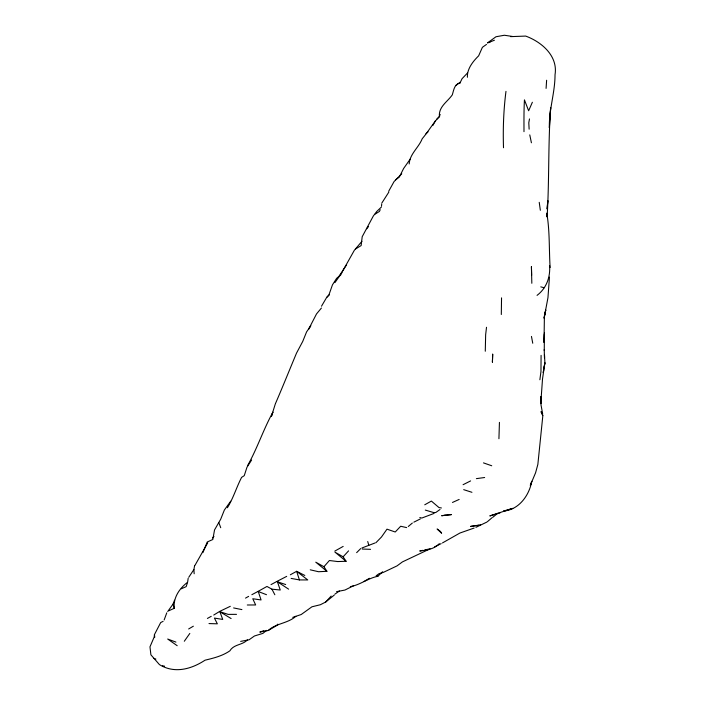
<?xml version="1.0" encoding="UTF-8"?>
<svg xmlns="http://www.w3.org/2000/svg" width="705" height="705" viewBox="0 0 705 705"><rect width="100%" height="100%" fill="white"/><g stroke="black" fill="none" stroke-linecap="round" stroke-linejoin="round"><path stroke-width="1.06" d="M485.278 351.231L485.648 334.725L486.512 327.279M544.454 357.743L544.234 349.565M501.308 314.509L501.546 297.854M498.928 438.73L499.431 422.383M467.389 77.286C466.966 68.905 472.958 61.388 478.633 55.845L482.396 47.323L486.485 44.424M167.552 611.314L174.232 608.309C173.095 597.849 179.467 588.296 187.6 582.277L188.173 578.312M544.322 334.355L544.022 342.471L544.401 315.893L545.776 309.944L544.093 318.219L547.952 297.713L549.459 277.083M544.401 332.822L544.26 350.526M549.583 265.485C550.49 277.1 546.516 288.178 537.051 295.377M546.084 88.398L546.622 80.247M542.735 415.545L541.052 411.658L542.868 415.342L537.853 464.419L535.588 472.764L530.301 485.357L531.764 481.286C529.27 495.386 518.871 509.9 503.573 511.046L512.755 508.375L489.816 515.919L500.109 512.826M381.52 206.019L381.722 204.045M163.102 621.352L160.687 622.568L154.457 634.571L154.175 637.029L149.971 646.837L150.896 654.804L159.409 664.586C174.373 673.901 191.258 669.248 205.049 660.188C213.677 658.126 222.419 655.958 229.856 650.847C233.849 644.07 242.476 645.26 247.429 639.893M539.871 379.757L540.964 371.553L541.087 355.373M505.97 91.377C503.573 110.033 502.885 128.962 503.511 147.75M543.229 372.478L543.599 370.31M543.96 368.142L544.886 362.723L544.471 354.694L544.56 357.514M194.166 573.773L193.901 569.561L194.58 565.798M529.499 118.925L528.794 122.732L529.129 129.182M381.423 207.006L376.699 211.526L373.306 216.03L362.203 236.704L361.136 245.587L355.584 248.971M409.182 163.948C409.825 153.84 418.638 147.75 422.224 138.726C428.358 131.491 432.923 123.366 439.365 116.413C438.633 106.578 447.419 101.881 452.31 94.849C453.764 90.152 454.355 83.772 460.374 82.961M543.264 372.522L544.886 362.723L542.498 379.167L540.77 403.613L540.999 396.536L541.035 405.058L542.656 413.835M275.364 403.789L271.478 416.214L272.941 412.152C263.397 429.345 257.369 448.195 247.772 465.274M187.31 583.141L186.182 586.622L181.273 588.807M164.159 619.942L166.777 612.839M168.751 610.045L173.104 604.018L174.532 600.202M321.506 306.199L326.609 297.519L328.918 294.91L332.452 284.864L336.629 278.325L340.92 274.765M202.899 552.641L207.217 542.004L212.813 539.51L214.54 529.922L220.7 519.206L224.366 510.023L230.711 501.202M439.365 116.413L440.167 114.439M532.372 102.26L528.635 110.773L524.449 99.898C523.841 110.332 523.974 121.049 523.991 131.668M380.233 209.658L379.449 211.421L375.21 214.064M275.62 403.225C282.784 386.64 289.552 369.773 296.514 353.126L302.736 341.431L306.587 331.888L310.852 325.719M194.853 565.56L207.737 542.832M432.914 125.419L435.382 120.775M342.286 271.742L354.351 250.275L361.938 241.313M227.38 507.741C233.364 498.171 236.431 487.366 241.612 477.364L244.247 475.672L246.97 467.274L251.606 460.012M388.684 191.258L394.06 181.582L401.753 173.774M381.819 203.066L388.852 192.077M346.622 264.78L339.202 275.999M309.768 327.411L308.684 329.103L316.51 313.937L321.427 308.032M188.755 577.28L193.901 569.561M410.407 158.837L403.621 168.486L399.294 177.07L395.47 179.907M184.305 641.25L189.821 633.434M334.91 282.626L342.075 272.518M277.805 624.145L276.765 625.485L268.226 630.517L259.81 632.085L263.961 630.631M366.706 228.781L368.556 226.525M310.253 569.816L318.537 571.729L326.908 571.297L323.947 566.714L329.402 560.519L337.721 561.559L346.084 561.286L343.123 556.8L334.945 552.138L346.084 561.286M343.123 556.8L348.57 550.869M292.751 617.368L301.202 614.522L311.945 606.793L320.378 604.731L325.701 602.026L331.147 596.077M467.477 73.02L462.048 78.722L460.515 81.912L455.879 85.481M375.906 542.727L381.476 537.016L386.992 529.164L395.241 532.002L400.678 526.238L406.644 527.613M326.609 297.519L329.438 294.672M356.642 552.649L360.722 548.552M212.505 537.924L213.95 536.47M350.306 586.613C360.167 584.983 368.063 578.126 377.854 576.293L382.63 571.737M425.899 133.853L428.058 131.835M436.51 119.462L439.656 116.598M439.277 543.687C434.359 549.08 426.64 550.191 419.739 550.993L422.833 550.341M487.252 521.823L492.108 517.655M408.274 526.485L412.346 523.057M268.226 630.517C275.946 623.202 287.755 623.581 295.915 616.258M492.892 517.223L497.58 513.363M325.701 602.026L334.311 595.038M266.622 630.376L262.886 633.39L254.443 635.989L249.076 639.788L240.661 641.383M487.472 42.926L495.985 36.748L504.392 35.25L512.694 36.493M488.944 42.679L490.574 41.516M440.008 509.503L435.734 512.535L433.575 512.535L425.309 510.085M334.919 594.121L339.44 591.001M213.747 615.042L219.599 611.455M442.476 542.921L459.916 533.033L474.095 528.063M364.08 581.449L369.429 578.285M188.649 628.966L193.355 626.199M334.831 551.081L343.176 546.41M245.525 598.113L248.627 596.377M258.224 591.319L266.957 586.454L271.927 589.168L280.246 590.023L277.418 581.784L285.675 584.542M424.745 504.789L431.372 501.07L438.986 507.565L441.427 507.979M207.402 618.444L211.236 616.32M290.345 574.787L296.62 571.314L304.816 575.439M271.002 584.621L276.986 581.387M475.937 527.331L486.617 522.193M251.852 594.694L258.109 591.38M277.329 581.211L286.697 576.364M470.596 480.916L463.079 484.705M413.835 522.167L420.33 518.933M353.461 585.811L344.957 590.041L336.541 591.671M230.297 606.309L219.828 611.332M434.65 546.833L441.163 543.625M452.478 502.445L459.158 499.44M361.921 547.979L374.998 542.991M487.834 42.802L494.416 40.238M434.095 513.407L421.801 518.06L419.81 517.514M424.904 549.9L430.068 548.816L402.423 561.903L397.047 565.877L383.22 572.442L379.008 573.685L376.162 575.782L377.854 576.293M480.599 524.846L470.614 526.406L479.012 525.287M476.386 478.642L484.643 477.505M510.596 36.634L525.692 36.078C541.66 41.93 558.122 55.977 555.029 74.792C555.038 92.699 548.842 109.909 549.371 127.834L550.631 107.636C548.067 144.067 549.354 180.63 547.106 216.999L546.789 213.139C549.882 231.169 548.984 249.403 550.12 267.548M247.296 604.996L255.659 604.961L252.76 598.748L261.07 599.946L258.25 591.513L266.49 594.703M236.501 614.355L228.147 614.381L219.889 611.711L222.727 619.422L214.426 618.082L217.343 623.819L208.997 623.572M299.422 579.924L307.777 579.942L296.62 571.314L299.422 579.924L291.13 578.4M362.22 549.036L370.566 549.336M162.494 665.776L164.565 666.181M233.611 607.93L241.903 609.596M540.779 286.864L544.172 287.755M463.687 489.658L471.945 492.301M483.48 462.885L491.729 465.767M153.849 658.364L155.884 659.096M175.924 642.096L167.684 639.03L177.193 645.701M323.947 566.714L315.761 562.176L326.908 571.297M219.889 611.711L231.117 618.558M277.418 581.784L288.627 589.16M271.927 589.168L274.844 594.756M218.841 522.643L220.727 527.71M367.728 541.537L368.794 545.212M173.104 604.018L174.232 608.309M529.772 134.884L531.411 142.78M531.464 336.435L532.751 343.247M539.237 202.335L540.338 210.284M154.457 634.571L154.756 637.276M531.826 283.287L531.429 266.64L531.632 275.347M492.698 354.21L492.407 362.123L492.698 354.21M547.794 200.758L547.133 208.909L547.794 200.758M444.952 515.179L441.656 515.743L451.456 514.597L444.952 515.179M440.484 531.464L437.109 528.997L441.621 533.253L440.484 531.464"/></g></svg>
